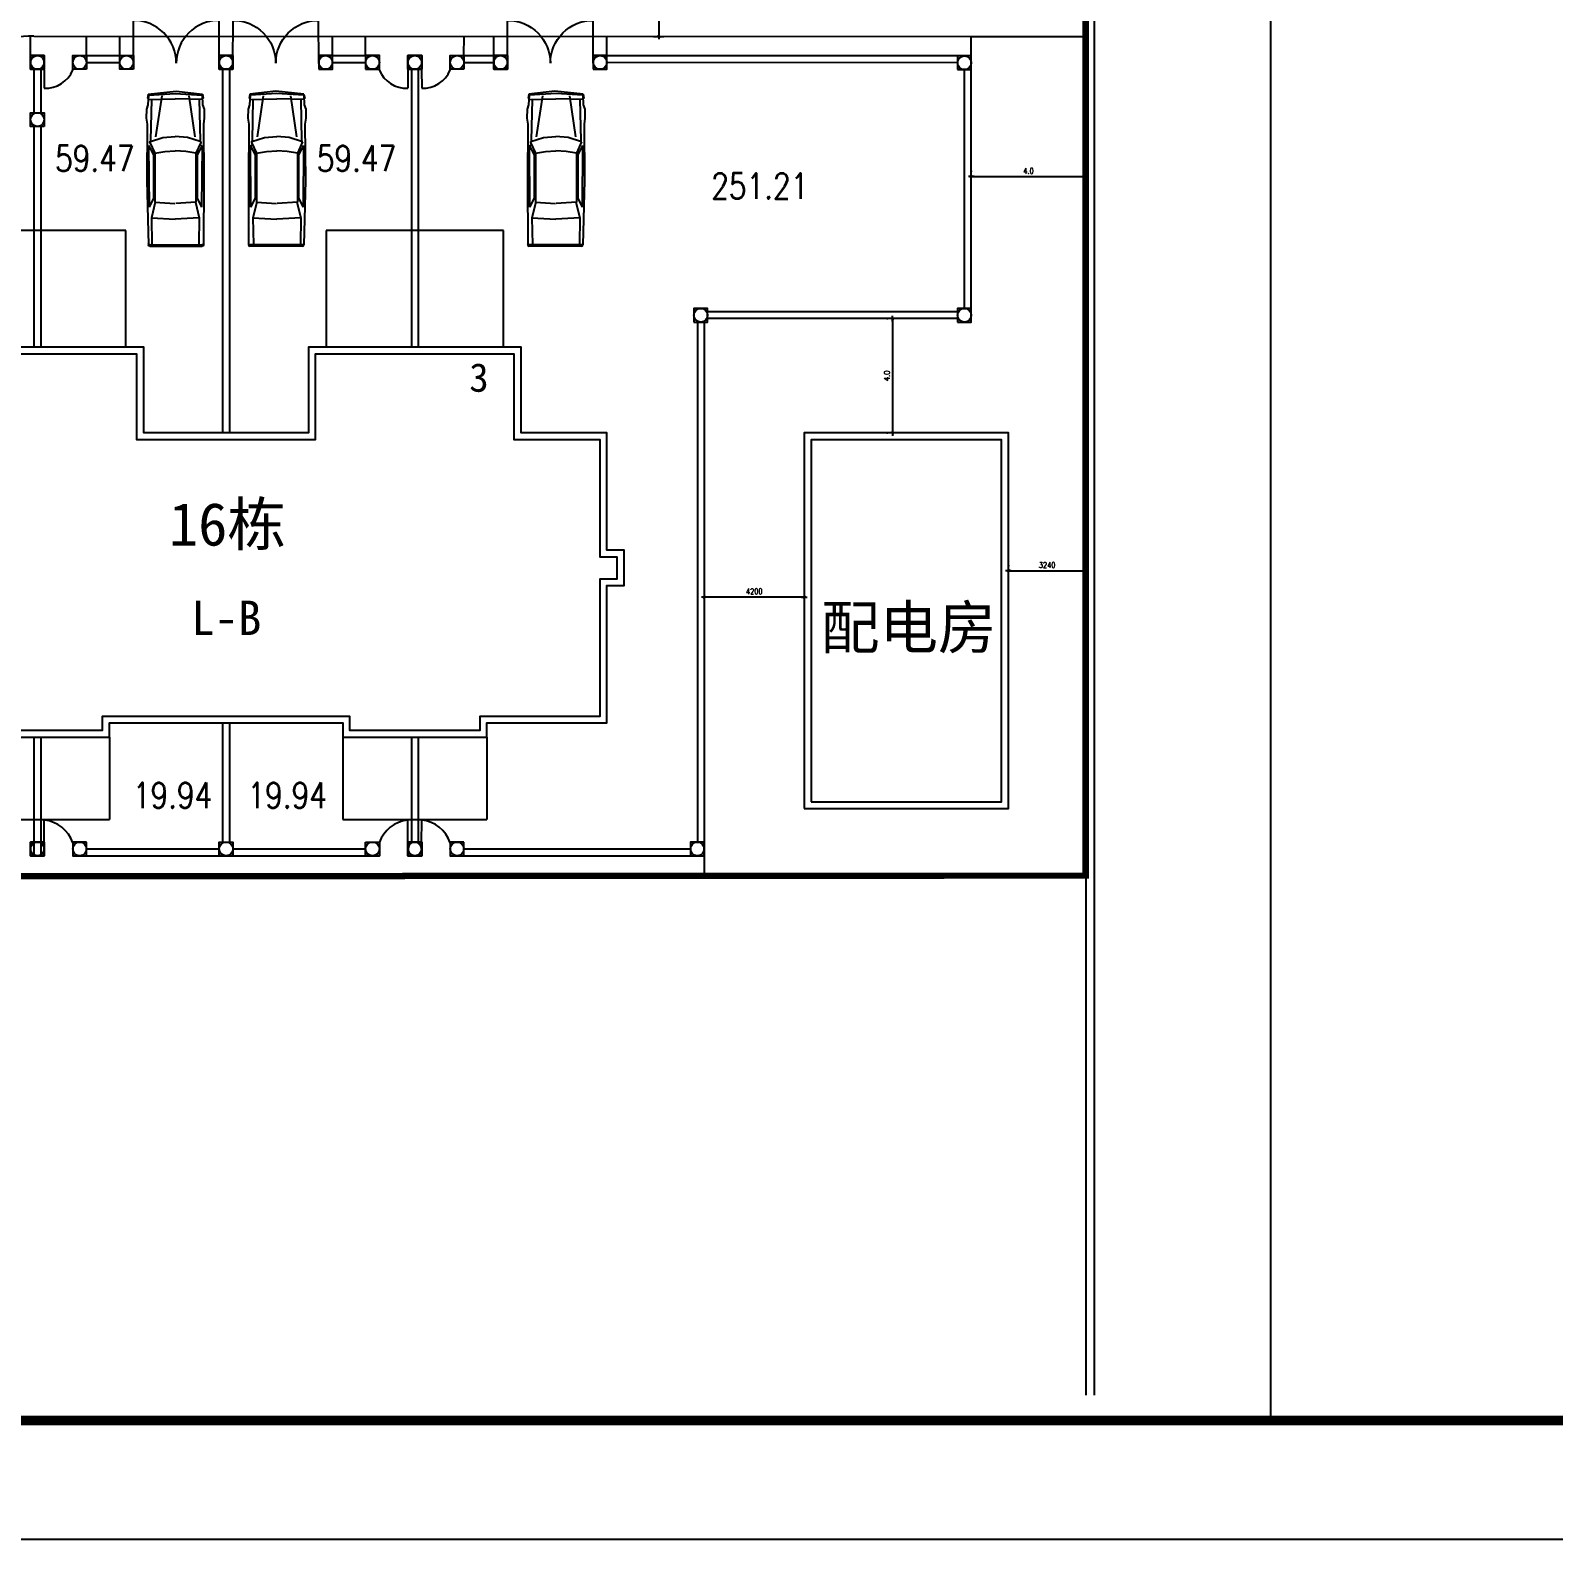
# Model space of a CAD drawing. Extents: x 1035948 to 1665131, y -158296 to 142149.
# Drawn here: x 1484162 to 1548077, y -158296 to -94954 of the extents above; entities that cross this region are included whole.
import ezdxf
from ezdxf.enums import TextEntityAlignment as Align

# ---------------------------------------------------------------- set-up
doc = ezdxf.new("R2010")
doc.units = 0
doc.header["$LTSCALE"] = 200
doc.header["$MEASUREMENT"] = 0
doc.layers.get('0').update_dxf_attribs({"linetype": 'CONTINUOUS'})
doc.layers.get('DEFPOINTS').update_dxf_attribs({"linetype": 'CONTINUOUS'})
for name, color, linetype in [('CH1', 7, 'CONTINUOUS'), ('DL', 21, 'CONTINUOUS'), ('LAYER1', 2, 'CONTINUOUS'), ('LH', 62, 'CONTINUOUS'), ('LMLK', 123, 'CONTINUOUS'), ('TXT', 3, 'CONTINUOUS'), ('WINDOW', 2, 'CONTINUOUS'), ('WLL1', 7, 'CONTINUOUS'), ('X1', 3, 'CONTINUOUS'), ('铺地材料线', 5, 'CONTINUOUS'), ('院子', 140, 'CONTINUOUS')]:
    doc.layers.add(name, color=color, linetype=linetype)
doc.styles.add('DIM', font='txt')
doc.styles.add('DIM_FONT', font='SIMPLEX.shx', dxfattribs={"width": 0.8})
doc.styles.add('H1', font='SimSun.ttf')
doc.dimstyles.new('DIMN80', dxfattribs={"dimscale": 0.8, "dimtxt": 300, "dimasz": 1, "dimexe": 250, "dimexo": 300, "dimgap": 150, "dimtad": 1, "dimdec": 0, "dimzin": 0, "dimdsep": 46, "dimtxsty": 'DIM_FONT', "dimblk": '_DIMX', "dimcen": 0.09, "dimclrt": 7, "dimadec": 0, "dimazin": 0, "dimtfac": 1, "dimtdec": 0, "dimtix": 1, "dimtmove": 2, "dimatfit": 3, "dimldrblk": '_DIMX', "dimfxl": 0, "dimtolj": 1, "dimtzin": 0, "dimarcsym": 0})

# ---------------------------------------------------------------- blocks, each defined once
blk = doc.blocks.new('M_A3PTU')
for p, q in [((-0.5000000000004998, 0), (-0.4985246395404139, -0.498188458874007)), ((0.5000000000004998, 0), (0.4985246819843139, -0.498188458874007))]:
    blk.add_line(p, q)
for centre, radius, start, end in [((-0.4975261542617864, -0.0006628649678876742), 0.4975265958363316, 269.885013120398, 0.0763363739766781), ((0.497526154377886, -0.0006628649367788874), 0.4975265959523897, 179.9236636296237, 270.1149917541071)]:
    blk.add_arc(centre, radius, start, end)
blk = doc.blocks.new('M_F31')
for p, q in [((16.59798441396561, 943.4204012155533), (-81.10938892932609, -40.4029253491899)), ((62.20284284790978, 933.3601720747538), (0, 0)), ((16.59798441396561, 943.4204012155533), (167.4480424728245, 968.6265209893463)), ((62.20284284790978, 933.3601720747538), (397.4370342271868, 950.9028797852807)), ((80.29559315182269, 468.6147548927693), (1519.87740470795, 683.6478596320376)), ((167.4480424728245, 968.6265209893463), (187.4523846927332, 943.5912425717106)), ((208.7274138408247, 942.2829084185651), (187.2563393932069, -4.178479471011087)), ((204.7129526385106, 831.0415796586312), (1645.483695770963, 862.1559525752673)), ((397.4370342271868, 950.9028797852807), (543.7613495014375, 1004.651930538239)), ((543.7613495014375, 1004.651930538239), (863.327619570191, 1009.558618479059)), ((863.327619570191, 1009.558618479059), (1071.450160467066, 978.4192716615507)), ((1071.450160467066, 978.4192716615507), (3044.68805406068, 991.5493305306882)), ((1684.683167139883, 895.0143854395719), (1534.467877598945, 425.542605415103)), ((1684.683167139883, 895.0143854395719), (2090.320047704154, 712.680485175224)), ((1813.319833617425, 931.0984758107224), (2141.96446511196, 757.9980630078353)), ((1813.319833617425, 931.0984758107224), (3975.341013423167, 914.2091519286623)), ((2090.320047704154, 712.680485175224), (2022.711097230786, 359.4644000608241)), ((2090.320047704154, 712.680485175224), (3799.307120626327, 712.680485175224)), ((2141.96446511196, 757.9980630078353), (3655.607739300467, 757.9980630078353)), ((3044.68805406068, 991.5493305306882), (5289.4877087645, 933.0901922774501)), ((3655.607739300467, 757.9980630078353), (3975.341013423167, 914.2091519286623)), ((3799.307120626327, 712.680485175224), (3841.526702258852, 9.238137857755646)), ((3800.211377156666, 697.6141980761895), (4343.883496112539, 831.800564590958)), ((4343.883496112539, 831.800564590958), (4396.46663715248, -5.522362460033037)), ((4343.883496112539, 831.800564590958), (5285.685111506609, 817.0400642731693)), ((5291.315559204668, 884.3277409963775), (5291.315559204668, -942.2624423488742)), ((5338.186048611533, 883.1071383407107), (5338.186048611533, -942.0872511458583)), ((0, 0), (62.20284284790978, -942.2841259278357)), ((1534.467877598945, 425.542605415103), (1501.345782566932, -3.499839230789803)), ((2022.711097230786, 359.4644000608241), (2009.960903014871, -4.023779719136655)), ((-81.10938892932609, -40.4029253491899), (16.59798441396561, -952.3443550686352)), ((80.29559315182269, -477.5387087458512), (1519.87740470795, -692.5718134822091)), ((208.7274138408247, -951.206862271647), (187.2563393932069, -4.745474382070825)), ((1534.467877598945, -434.4665592681849), (1501.345782566932, -5.424114622292109)), ((1676.153012833674, -877.2788245463744), (1534.467877598945, -434.4665592681849)), ((2022.711097230786, -368.388353913906), (2009.960903014871, -4.900173924397677)), ((2090.320047704154, -721.6044390253955), (2022.711097230786, -368.388353913906)), ((3799.307120626327, -721.6044390253955), (3841.526702258852, -18.16209170792717)), ((4343.883496112539, -840.7245184440399), (4396.46663715248, -3.401591393048875)), ((16.59798441396561, -952.3443550686352), (167.4480424728245, -977.5504748424282)), ((62.20284284790978, -942.2841259278357), (397.4370342271868, -959.8268336383626)), ((167.4480424728245, -977.5504748424282), (187.4523846927332, -952.5151964247925)), ((204.7129526385106, -839.9655335117131), (1645.483695770963, -871.0799064283492)), ((397.4370342271868, -959.8268336383626), (543.7613495014375, -1013.575884391321)), ((543.7613495014375, -1013.575884391321), (863.327619570191, -1018.482572332141)), ((863.327619570191, -1018.482572332141), (1071.450160467066, -987.3432255146326)), ((1071.450160467066, -987.3432255146326), (3044.68805406068, -1000.47328438377)), ((1710.213487915462, -892.4624523962848), (2090.320047704154, -721.6044390253955)), ((1813.319833617425, -940.0224296638044), (2141.96446511196, -766.9220168609172)), ((1813.319833617425, -940.0224296638044), (3975.341013423167, -923.1331057817442)), ((2090.320047704154, -721.6044390253955), (3799.307120626327, -721.6044390253955)), ((2141.96446511196, -766.9220168609172), (3655.607739300467, -766.9220168609172)), ((3044.68805406068, -1000.47328438377), (5288.372935904772, -992.0869018766098)), ((3655.607739300467, -766.9220168609172), (3975.341013423167, -923.1331057817442)), ((3800.211377156666, -706.5381519292714), (4343.883496112539, -840.7245184440399)), ((4343.883496112539, -840.7245184440399), (5285.685111506609, -825.9640181262512))]:
    blk.add_line(p, q)
for centre, radius, start, end in [((1699.963847349863, 860.7361989183119), 25, 65.79606835924714, 162.2570642805399), ((5241.315559204668, 884.3277409963775), 50, 0, 88.50823880456838), ((5288.186048611533, 883.1071383407107), 50, 0, 88.50823880456835), ((199.7531241475372, -4.461976926540956), 12.5, 178.7004319539358, 181.2995680460643), ((1513.808699202491, -4.461976926540956), 12.5, 175.5855193580371, 184.4144806419631), ((2022.453219984891, -4.461976821767166), 12.5, 177.9910408155943, 182.0089591844059), ((1699.963847349863, -869.6601527684834), 25, 197.7429357194602, 294.203931640753), ((1827.566521134577, -904.0570503129857), 12.5, 116.9381783381431, 269.5300364457505), ((5241.315559204668, -942.2624423488742), 50, 270.2141575625124, 0), ((5288.186048611533, -942.0872511458583), 50, 270.2141575625122, 359.9999999999999)]:
    blk.add_arc(centre, radius, start, end)
at = {"linetype": 'Continuous', "style": 'DIM', "flags": 9}
for tag in ['YSIZE', 'XSIZE']:
    blk.add_attdef(tag, (0, 0), '', height=0.5, dxfattribs=at)
blk = doc.blocks.new('_DIMX')
blk.add_line((-150, 0), (150, 0))
at = {"const_width": 50}
blk.add_lwpolyline([(-70, -70), (70, 70)], dxfattribs=at)
blk = doc.blocks.new('*D608')
at = {"layer": 'DEFPOINTS', "color": 0}
for p in [(1523642.908889848, -101089.3718278709, -27056.10777786575), (1528442.908889848, -101089.3718278709, -27056.10777786574), (1528442.908889848, -101089.3718278709)]:
    blk.add_point(p, dxfattribs=at)
at = {"layer": 'WLL1', "color": 0, "lineweight": -2}
for p, q in [((1523642.908889848, -100849.3718278709), (1523642.908889848, -100889.3718278709)), ((1528442.908889848, -100849.3718278709), (1528442.908889848, -100889.3718278709)), ((1523643.708889848, -101089.3718278709), (1528442.108889848, -101089.3718278709))]:
    blk.add_line(p, q, dxfattribs=at)
at = {"layer": 'WLL1', "color": 0, "lineweight": -2, "xscale": 0.8, "yscale": 0.8, "zscale": 0.8, "rotation": 180}
blk.add_blockref('_DIMX', (1523642.908889848, -101089.3718278709), dxfattribs=at)
at = {"layer": 'WLL1', "color": 0, "lineweight": -2, "xscale": 0.8, "yscale": 0.8, "zscale": 0.8}
blk.add_blockref('_DIMX', (1528442.908889848, -101089.3718278709), dxfattribs=at)
at = {"layer": 'WLL1', "color": 7, "insert": (1526042.908889848, -100849.3718278709), "char_height": 240, "attachment_point": 5, "style": 'DIM_FONT'}
blk.add_mtext('\\A1;4.0', dxfattribs=at)
blk = doc.blocks.new('*D609')
at = {"layer": 'DEFPOINTS', "color": 0}
for p in [(1520341.091118901, -107049.8981711254, -27056.10777786575), (1520341.091118901, -111849.8981711264, -27056.10777786575), (1520341.091118901, -111849.8981711264)]:
    blk.add_point(p, dxfattribs=at)
at = {"layer": 'WLL1', "color": 0, "lineweight": -2}
for p, q in [((1520101.091118901, -107049.8981711254), (1520141.091118901, -107049.8981711254)), ((1520341.091118901, -107050.6981711254), (1520341.091118901, -111849.0981711264)), ((1520101.091118901, -111849.8981711264), (1520141.091118901, -111849.8981711264))]:
    blk.add_line(p, q, dxfattribs=at)
at = {"layer": 'WLL1', "color": 0, "lineweight": -2, "xscale": 0.8, "yscale": 0.8, "zscale": 0.8}
for p, rotation in [((1520341.091118901, -107049.8981711254), 90), ((1520341.091118901, -111849.8981711264), 270)]:
    blk.add_blockref('_DIMX', p, dxfattribs=dict(at, rotation=rotation))
at = {"layer": 'WLL1', "color": 7, "insert": (1520101.091118901, -109449.8981711257), "char_height": 240, "attachment_point": 5, "rotation": 90, "style": 'DIM_FONT'}
blk.add_mtext('\\A1;4.0', dxfattribs=at)
blk = doc.blocks.new('*D610')
at = {"layer": 'DEFPOINTS', "color": 0}
for p in [(1525202.908889848, -117633.0977322939, -27056.10777786575), (1528442.908889848, -117633.0977322939, -27056.10777786575), (1528442.908889848, -117633.0977322939)]:
    blk.add_point(p, dxfattribs=at)
at = {"layer": 'WLL1', "color": 0, "lineweight": -2}
for p, q in [((1525202.908889848, -117393.0977322939), (1525202.908889848, -117433.0977322939)), ((1528442.908889848, -117393.0977322939), (1528442.908889848, -117433.0977322939)), ((1525203.708889848, -117633.0977322939), (1528442.108889848, -117633.0977322939))]:
    blk.add_line(p, q, dxfattribs=at)
at = {"layer": 'WLL1', "color": 0, "lineweight": -2, "xscale": 0.8, "yscale": 0.8, "zscale": 0.8, "rotation": 180}
blk.add_blockref('_DIMX', (1525202.908889848, -117633.0977322939), dxfattribs=at)
at = {"layer": 'WLL1', "color": 0, "lineweight": -2, "xscale": 0.8, "yscale": 0.8, "zscale": 0.8}
blk.add_blockref('_DIMX', (1528442.908889848, -117633.0977322939), dxfattribs=at)
at = {"layer": 'WLL1', "color": 7, "insert": (1526822.908889848, -117393.0977322939), "char_height": 240, "attachment_point": 5, "style": 'DIM_FONT'}
blk.add_mtext('\\A1;3240', dxfattribs=at)
blk = doc.blocks.new('*D611')
at = {"layer": 'DEFPOINTS', "color": 0}
for p in [(1512434.90889005, -118739.5810161637), (1512434.90889005, -118739.5810161637), (1516634.908889848, -118739.5810160592, -27056.10777786575)]:
    blk.add_point(p, dxfattribs=at)
at = {"layer": 'WLL1', "color": 0, "lineweight": -2}
for p, q in [((1512434.908890044, -118499.5810161637), (1512434.908890045, -118539.5810161637)), ((1516634.108889848, -118739.5810160592), (1512435.70889005, -118739.5810161637)), ((1516634.908889842, -118499.5810160592), (1516634.908889843, -118539.5810160592))]:
    blk.add_line(p, q, dxfattribs=at)
at = {"layer": 'WLL1', "color": 0, "lineweight": -2, "xscale": 0.8, "yscale": 0.8, "zscale": 0.8}
for p, rotation in [((1512434.90889005, -118739.5810161637), 180.0000000014261), ((1516634.908889848, -118739.5810160592), 1.426139206728294e-09)]:
    blk.add_blockref('_DIMX', p, dxfattribs=dict(at, rotation=rotation))
at = {"layer": 'WLL1', "color": 7, "insert": (1514534.908889943, -118499.5810161115), "char_height": 240, "attachment_point": 5, "rotation": 1.4261098302933375e-09, "style": 'DIM_FONT'}
blk.add_mtext('\\A1;4200', dxfattribs=at)
blk = doc.blocks.new('*D624')
at = {"layer": 'DEFPOINTS', "color": 0}
for p in [(1510074.795855082, -88713.89817075692), (1510072.650231256, -95202.41890064979, 0.2569813684531255), (1510536.7048189, -95202.57235420587)]:
    blk.add_point(p, dxfattribs=at)
at = {"layer": 'WLL1', "color": 0, "lineweight": -2}
for p, q in [((1510314.79584196, -88713.97753394484), (1510738.850431791, -88714.11776030294)), ((1510538.850178181, -88714.85162426926), (1510536.705083444, -95201.77235424961)), ((1510312.650218134, -95202.49826383771), (1510736.704807965, -95202.63849019581))]:
    blk.add_line(p, q, dxfattribs=at)
at = {"layer": 'WLL1', "color": 0, "lineweight": -2, "xscale": 0.8, "yscale": 0.8, "zscale": 0.8}
for p, rotation in [((1510538.850442725, -88714.051624313), 89.9810534341688), ((1510536.7048189, -95202.57235420587), 269.9810534341689)]:
    blk.add_blockref('_DIMX', p, dxfattribs=dict(at, rotation=rotation))
at = {"layer": 'WLL1', "color": 7, "insert": (1510297.777643935, -91958.23262607148), "char_height": 240, "attachment_point": 5, "rotation": 89.98105343416883, "style": 'DIM_FONT'}
blk.add_mtext('\\A1;5.4', dxfattribs=at)

msp = doc.modelspace()

# ---------------------------------------------------------------- linework, layer by layer
for p, q in [((1488170.908889745, -108249.8981713863, -27056.10777786575), (1488170.908889745, -103353.8981713615, -27056.10777786575)), ((1496570.908889754, -103353.8981709085, -27056.10777786575), (1496570.908889893, -108249.8981714687, -27056.10777786575)), ((1504010.908889754, -108249.8981709332, -27056.10777786575), (1504010.908889754, -103353.8981709085, -27056.10777786575)), ((1528442.908889848, -130473.8981711406, -27056.10777786575), (1528442.908889848, -107649.8981711264, -27056.10777786575)), ((1512434.908889849, -111849.8981711272, -27056.10777786575), (1512434.908889852, -130473.8981711406, -27056.10777786575)), ((1487474.908890216, -124617.8981717271, -27056.10777786575), (1487474.908890216, -128073.8981719043, -27056.10777786575)), ((1497266.908890215, -124617.8981714507, -27056.10777786575), (1497266.908890215, -128073.8981714507, -27056.10777786575)), ((1503314.908890215, -124617.8981712734, -27056.10777786575), (1503314.908890215, -128073.8981714507, -27056.10777786575)), ((1481426.908890215, -128073.8981719043, -27056.10777786575), (1487474.908890216, -128073.8981719043, -27056.10777786575)), ((1497266.908890215, -128073.8981714507, -27056.10777786575), (1503314.908890215, -128073.8981714507, -27056.10777786575)), ((1512434.908889852, -130473.8981711406, -27056.10777786575), (1528442.908889848, -130473.8981711406, -27056.10777786575))]:
    msp.add_line(p, q)
msp.add_lwpolyline([(1262027.169051404, 133703.7267382823), (1536194.784976895, 133703.7267383002), (1536194.784976859, -153296.2732616998), (1262027.169051368, -153296.2732616998)], close=True)
at = {"elevation": -27056.10777786575}
for points in [[(1516634.908889848, -127617.8981711264), (1525202.908889848, -127617.8981711264), (1525202.908889848, -111849.8981711264), (1516634.908889848, -111849.8981711264)], [(1516922.908889848, -127329.8981711264), (1524914.908889848, -127329.8981711264), (1524914.908889848, -112137.8981711264), (1516922.908889848, -112137.8981711264)]]:
    msp.add_lwpolyline(points, close=True, dxfattribs=at)
at = {"layer": 'CH1'}
for p, q in [((1488170.908889745, -103353.8981713615, -27056.10777786575), (1480730.908889745, -103353.8981713615, -27056.10777786575)), ((1504010.908889754, -103353.8981709085, -27056.10777786575), (1496570.908889754, -103353.8981709085, -27056.10777786575))]:
    msp.add_line(p, q, dxfattribs=at)
msp.add_lwpolyline([(1262027.169051404, 133703.7267382823), (1536194.784976895, 133703.7267383002), (1536194.784976859, -153296.2732616998), (1262027.169051368, -153296.2732616998)], close=True, dxfattribs=at)
at = {"layer": 'DL'}
for p, q in [((1484162.908889551, -96009.89816824626), (1484162.908889551, -95195.30669232993)), ((1484305.319310589, -95193.89817066706), (1523643.498725245, -95206.90650303318, 0.3923254298060783)), ((1486515.056958537, -96009.89816979767), (1486515.056958537, -95194.60101373185)), ((1487907.761762748, -96009.89816944435), (1487908.020940041, -95195.04406862345, 0.03455976489567547)), ((1496834.056016386, -96009.89816944435), (1496834.314289818, -95197.88322167023, 0.120187338667165)), ((1498226.804392122, -96009.89817088924), (1498227.062524528, -95198.32620793994, 0.1335476045205723)), ((1502355.056958608, -96009.8981708886), (1502355.314672994, -95199.6392658024, 0.1731488366931444)), ((1503603.761762885, -96009.89816983906), (1503604.01935083, -95200.0364366718, 0.1851273307620431)), ((1508354.90888973, -96009.89817112463), (1508355.165996582, -95201.5476162787, 0.2307038252765778)), ((1523643.498725244, -96022.91833682306, -27056.10777786575), (1523643.498725246, -95206.91833539103)), ((1523643.498725246, -95206.91833539103), (1528442.908889848, -95206.91833539103, -27056.10777786575)), ((1487474.908890159, -130473.8981710531), (1497266.908890159, -130473.8981711068)), ((1503314.908890159, -130473.8981711246), (1507250.908890177, -130473.8981711068))]:
    msp.add_line(p, q, dxfattribs=at)
msp.add_arc((1484305.319310563, -102393.8981706671), 7200, 90, 117.7472229953042, dxfattribs=at)
at = {"layer": 'LAYER1'}
for p, q in [((1528442.908890281, 7007.995232051413, -27056.10777786575), (1528442.908889848, -152235.6791692057, -27056.10777786575)), ((1528802.908890276, 7007.995232051471, -27056.10777786575), (1528802.908889866, -152235.6791692057, -27056.10777786575))]:
    msp.add_line(p, q, dxfattribs=at)
at = {"layer": 'LH'}
for points in [[(1484738.908889569, -96585.8981707971), (1484162.908889569, -96585.89817079721), (1484162.908889551, -96009.89817079721), (1484738.908889551, -96009.89817077923)], [(1484162.908889551, -96585.8981687827), (1484738.908889551, -96585.8981687827), (1484738.908889569, -96009.8981687827), (1484162.908889551, -96009.89816876483)], [(1484738.908889587, -96585.8981707677), (1484162.908889587, -96585.89817078557), (1484162.908889569, -96009.8981707677), (1484738.908889569, -96009.8981707677)], [(1484738.930674806, -96585.89817025396), (1484162.930674823, -96585.89817027189), (1484162.930674752, -96009.89817028976), (1484738.93067477, -96009.89817021816)], [(1484162.930674555, -96585.89817025402), (1484738.930674537, -96585.89817027183), (1484738.930674573, -96009.89817027183), (1484162.930674555, -96009.89817021828)], [(1484162.930676068, -96009.89817078918), (1484738.930676033, -96009.89817078918), (1484738.930676086, -96585.89817078918), (1484162.930676068, -96585.89817082498)], [(1484738.930675562, -96585.89817025396), (1484162.93067558, -96585.89817027189), (1484162.930675508, -96009.89817028976), (1484738.930675526, -96009.89817021816)], [(1484162.930675312, -96585.89817025402), (1484738.930675294, -96585.89817027183), (1484738.93067533, -96009.89817027183), (1484162.930675312, -96009.89817021828)], [(1484162.930675782, -96585.89817025402), (1484738.930675764, -96585.89817027183), (1484738.930675836, -96009.8981702897), (1484162.930675818, -96009.89817021828)], [(1484738.930676033, -96585.89817025396), (1484162.93067605, -96585.89817027189), (1484162.930676015, -96009.89817027189), (1484738.930676033, -96009.89817021816)], [(1484162.930675026, -96585.89817025402), (1484738.930675008, -96585.89817027183), (1484738.930675079, -96009.8981702897), (1484162.930675061, -96009.89817021828)], [(1484738.930675276, -96585.89817025396), (1484162.930675294, -96585.89817027189), (1484162.930675258, -96009.89817027189), (1484738.930675276, -96009.89817021816)], [(1486515.056958555, -96585.8981698156), (1485939.056958555, -96585.89816981566), (1485939.056958537, -96009.89816981566), (1486515.056958537, -96009.89816979767)], [(1488483.761762784, -96585.89816942636), (1487907.761762766, -96585.8981694085), (1487907.761762748, -96009.89816944423), (1488483.761762766, -96009.8981694085)], [(1492658.908889623, -96585.89817143691), (1492082.908889623, -96585.89817145478), (1492082.908889623, -96009.89817145478), (1492658.908889623, -96009.89817145478)], [(1492658.908889587, -96009.89816996985), (1492082.908889605, -96009.89816996985), (1492082.908889605, -96585.89817002352), (1492658.908889623, -96585.89816998778)], [(1492658.908889612, -96585.89816949924), (1492082.908889612, -96585.89816951711), (1492082.908889576, -96009.89816951711), (1492658.908889594, -96009.89816948137)], [(1492658.908889594, -96585.89816949924), (1492082.908889612, -96585.89816951711), (1492082.908889594, -96009.89816949924), (1492658.908889594, -96009.89816948137)], [(1492082.908889523, -96585.89816949924), (1492658.908889523, -96585.89816951711), (1492658.908889558, -96009.89816951711), (1492082.90888954, -96009.89816948137)], [(1492082.90888954, -96585.89816949924), (1492658.908889523, -96585.89816951711), (1492658.90888954, -96009.89816949924), (1492082.90888954, -96009.89816948137)], [(1492082.908889622, -96585.8981720212), (1492658.908889622, -96585.8981720212), (1492658.90888964, -96009.8981720212), (1492082.908889622, -96009.89817200333)], [(1492658.908889657, -96585.8981740062), (1492082.908889657, -96585.89817402407), (1492082.90888964, -96009.8981740062), (1492658.90888964, -96009.8981740062)], [(1492658.930674876, -96585.89817349234), (1492082.930674894, -96585.89817351039), (1492082.930674822, -96009.89817352826), (1492658.93067484, -96009.8981734566)], [(1492082.930674626, -96585.89817349252), (1492658.930674608, -96585.89817351027), (1492658.930674643, -96009.89817351027), (1492082.930674626, -96009.89817345672)], [(1492082.930676139, -96009.89817402762), (1492658.930676103, -96009.89817402762), (1492658.930676157, -96585.89817402762), (1492082.930676139, -96585.89817406336)], [(1492658.930675633, -96585.89817349234), (1492082.93067565, -96585.89817351039), (1492082.930675579, -96009.89817352826), (1492658.930675597, -96009.8981734566)], [(1492082.930675382, -96585.89817349252), (1492658.930675364, -96585.89817351027), (1492658.9306754, -96009.89817351027), (1492082.930675382, -96009.89817345672)], [(1492082.930675853, -96585.89817349252), (1492658.930675835, -96585.89817351027), (1492658.930675906, -96009.89817352814), (1492082.930675888, -96009.89817345672)], [(1492658.930676103, -96585.89817349234), (1492082.930676121, -96585.89817351039), (1492082.930676085, -96009.89817351039), (1492658.930676103, -96009.8981734566)], [(1492082.930675096, -96585.89817349252), (1492658.930675078, -96585.89817351027), (1492658.93067515, -96009.89817352814), (1492082.930675132, -96009.89817345672)], [(1492658.930675346, -96585.89817349234), (1492082.930675364, -96585.89817351039), (1492082.930675328, -96009.89817351039), (1492658.930675346, -96009.8981734566)], [(1496258.05601635, -96585.89816942636), (1496834.056016368, -96585.8981694085), (1496834.056016386, -96009.89816944423), (1496258.056016368, -96009.8981694085)], [(1498226.804392105, -96585.89817090711), (1498802.804392105, -96585.89817090705), (1498802.804392122, -96009.89817090705), (1498226.804392122, -96009.89817088924)], [(1500002.908889623, -96585.89817187563), (1500578.908889623, -96585.8981718935), (1500578.908889641, -96009.89817187563), (1500002.908889641, -96009.89817185776)], [(1500002.908889623, -96585.89816987369), (1500578.908889623, -96585.89816987369), (1500578.908889641, -96009.89816987369), (1500002.908889623, -96009.89816985582)], [(1500578.908889659, -96585.89817185869), (1500002.908889659, -96585.89817187656), (1500002.908889641, -96009.89817185869), (1500578.908889641, -96009.89817185869)], [(1500578.930674877, -96585.89817134483), (1500002.930674895, -96585.89817136282), (1500002.930674823, -96009.89817138069), (1500578.930674841, -96009.89817130909)], [(1500002.930674627, -96585.89817134495), (1500578.930674609, -96585.89817136276), (1500578.930674645, -96009.89817136276), (1500002.930674627, -96009.89817130915)], [(1500002.93067614, -96009.89817188011), (1500578.930676104, -96009.89817188011), (1500578.930676158, -96585.89817188011), (1500002.93067614, -96585.89817191585)], [(1500578.930675634, -96585.89817134483), (1500002.930675651, -96585.89817136282), (1500002.93067558, -96009.89817138069), (1500578.930675598, -96009.89817130909)], [(1500002.930675383, -96585.89817134495), (1500578.930675365, -96585.89817136276), (1500578.930675401, -96009.89817136276), (1500002.930675383, -96009.89817130915)], [(1500002.930675854, -96585.89817134495), (1500578.930675836, -96585.89817136276), (1500578.930675908, -96009.89817138063), (1500002.93067589, -96009.89817130915)], [(1500578.930676104, -96585.89817134483), (1500002.930676122, -96585.89817136282), (1500002.930676086, -96009.89817136282), (1500578.930676104, -96009.89817130909)], [(1500002.930675097, -96585.89817134495), (1500578.930675079, -96585.89817136276), (1500578.930675151, -96009.89817138063), (1500002.930675133, -96009.89817130915)], [(1500578.930675348, -96585.89817134483), (1500002.930675365, -96585.89817136282), (1500002.93067533, -96009.89817136282), (1500578.930675348, -96009.89817130909)], [(1502355.056958626, -96585.89817090647), (1501779.056958626, -96585.89817090653), (1501779.056958608, -96009.89817090653), (1502355.056958608, -96009.8981708886)], [(1504179.761762967, -96585.89817179454), (1503603.761762967, -96585.89817181241), (1503603.761762967, -96009.89817181241), (1504179.761762967, -96009.89817181241)], [(1504179.761762931, -96009.8981703276), (1503603.761762949, -96009.8981703276), (1503603.761762949, -96585.8981703812), (1504179.761762967, -96585.89817034546)], [(1504179.761762956, -96585.89816985693), (1503603.761762956, -96585.8981698748), (1503603.76176292, -96009.8981698748), (1504179.761762938, -96009.89816983906)], [(1504179.761762938, -96585.89816985693), (1503603.761762956, -96585.8981698748), (1503603.761762938, -96009.89816985693), (1504179.761762938, -96009.89816983906)], [(1503603.761762867, -96585.89816985693), (1504179.761762867, -96585.8981698748), (1504179.761762903, -96009.8981698748), (1503603.761762885, -96009.89816983906)], [(1503603.761762885, -96585.89816985693), (1504179.761762867, -96585.8981698748), (1504179.761762885, -96009.89816985693), (1503603.761762885, -96009.89816983906)], [(1507778.908889694, -96585.89817221538), (1508354.908889694, -96585.89817225112), (1508354.90888973, -96009.89817223325), (1507778.908889712, -96009.89817221538)], [(1484738.908889599, -98985.89816743386), (1484162.908889599, -98985.89816743392), (1484162.908889581, -98409.89816743392), (1484738.908889581, -98409.89816741599)], [(1484738.908889599, -98985.89816743386), (1484162.908889599, -98985.89816743392), (1484162.908889581, -98409.89816743392), (1484738.908889581, -98409.89816741599)], [(1484738.908890428, -129597.8981716048), (1484162.908890428, -129597.8981716227), (1484162.90889041, -129021.8981716048), (1484738.908890428, -129021.8981715869)], [(1484738.908890428, -129597.8981716048), (1484162.908890445, -129597.8981716227), (1484162.90889041, -129021.8981716048), (1484738.908890428, -129021.8981716048)], [(1484162.908890463, -129597.8981697109), (1484738.908890428, -129597.8981697109), (1484738.908890481, -129021.8981697109), (1484162.908890463, -129021.8981696752)], [(1484738.908889957, -129021.8981702462), (1484162.908889975, -129021.8981702282), (1484162.908889903, -129597.8981702103), (1484738.908889921, -129597.898170282)], [(1484162.908889707, -129021.898170246), (1484738.908889689, -129021.8981702283), (1484738.908889724, -129597.8981702283), (1484162.908889707, -129597.8981702818)], [(1484162.908890177, -129021.898170246), (1484738.908890159, -129021.8981702283), (1484738.908890231, -129597.8981702104), (1484162.908890213, -129597.8981702818)], [(1484738.908890428, -129021.8981702462), (1484162.908890445, -129021.8981702282), (1484162.90889041, -129597.8981702282), (1484738.908890428, -129597.898170282)], [(1484162.908889421, -129021.898170246), (1484738.908889403, -129021.8981702283), (1484738.908889474, -129597.8981702104), (1484162.908889456, -129597.8981702818)], [(1484738.908889671, -129021.8981702462), (1484162.908889689, -129021.8981702282), (1484162.908889653, -129597.8981702282), (1484738.908889671, -129597.898170282)], [(1484738.9088892, -129021.8981702462), (1484162.908889218, -129021.8981702282), (1484162.908889147, -129597.8981702103), (1484738.908889165, -129597.898170282)], [(1484162.90888895, -129021.898170246), (1484738.908888932, -129021.8981702283), (1484738.908888968, -129597.8981702283), (1484162.90888895, -129597.8981702818)], [(1486515.03517295, -129021.8981706845), (1485939.03517295, -129021.8981706844), (1485939.035172932, -129597.8981706844), (1486515.035172932, -129597.8981707024)], [(1492658.908890445, -129597.8981715001), (1492082.908890463, -129597.898171518), (1492082.908890445, -129021.8981714644), (1492658.908890445, -129021.8981714465)], [(1498226.782606464, -129021.8981701832), (1498802.782606464, -129021.8981701834), (1498802.782606482, -129597.8981701834), (1498226.782606482, -129597.8981702012)], [(1500578.908890463, -129597.8981711041), (1500002.908890463, -129597.898171122), (1500002.908890445, -129021.8981711041), (1500578.908890463, -129021.8981710862)], [(1500578.908890463, -129597.8981711041), (1500002.908890481, -129597.898171122), (1500002.908890445, -129021.8981711041), (1500578.908890463, -129021.8981711041)], [(1500002.908890499, -129597.8981692102), (1500578.908890463, -129597.8981692102), (1500578.908890517, -129021.8981692102), (1500002.908890499, -129021.8981691745)], [(1500578.908889993, -129021.8981697455), (1500002.908890011, -129021.8981697276), (1500002.908889939, -129597.8981697097), (1500578.908889957, -129597.8981697813)], [(1500002.908889742, -129021.8981697455), (1500578.908889724, -129021.8981697276), (1500578.90888976, -129597.8981697276), (1500002.908889742, -129597.8981697812)], [(1500002.908890213, -129021.8981697455), (1500578.908890195, -129021.8981697276), (1500578.908890266, -129597.8981697098), (1500002.908890249, -129597.8981697812)], [(1500578.908890463, -129021.8981697455), (1500002.908890481, -129021.8981697276), (1500002.908890445, -129597.8981697276), (1500578.908890463, -129597.8981697813)], [(1500002.908889456, -129021.8981697455), (1500578.908889438, -129021.8981697276), (1500578.90888951, -129597.8981697098), (1500002.908889492, -129597.8981697812)], [(1500578.908889707, -129021.8981697455), (1500002.908889724, -129021.8981697276), (1500002.908889689, -129597.8981697276), (1500578.908889707, -129597.8981697813)], [(1500578.908889236, -129021.8981697455), (1500002.908889254, -129021.8981697276), (1500002.908889182, -129597.8981697097), (1500578.9088892, -129597.8981697813)], [(1500002.908888986, -129021.8981697455), (1500578.908888968, -129021.8981697276), (1500578.908889004, -129597.8981697276), (1500002.908888986, -129597.8981697812)], [(1502355.035172985, -129021.8981701839), (1501779.035172985, -129021.8981701838), (1501779.035172967, -129597.8981701838), (1502355.035172967, -129597.8981702017)]]:
    msp.add_lwpolyline(points, close=True, dxfattribs=at)
for points, elevation in [([(1523067.498722487, -96598.91830684047), (1523643.498722487, -96598.9183068762), (1523643.498722523, -96022.91830685834), (1523067.498722505, -96022.91830684047)], -27056.10777786575), ([(1512002.90888983, -107193.8981710916), (1512578.90888983, -107193.8981711274), (1512578.908889866, -106617.8981711094), (1512002.908889848, -106617.8981710916)], -27056.10777786575), ([(1523066.908889916, -107193.8981710979), (1523642.908889916, -107193.8981711337), (1523642.908889952, -106617.8981711158), (1523066.908889934, -106617.8981710979)], -54112.2155557315), ([(1511858.908889513, -129597.8981720716), (1512434.908889513, -129597.8981720894), (1512434.908889531, -129021.8981720894), (1511858.908889513, -129021.8981721074)], -27056.10777786575)]:
    msp.add_lwpolyline(points, close=True, dxfattribs=dict(at, elevation=elevation))
for centre in [(1484450.908889623, -96297.89817175048), (1484450.908889586, -96297.89816973504), (1484450.908889586, -96297.89817172004), (1484450.908889569, -96297.8981687827), (1484450.908889569, -96297.8981707677), (1484450.93067477, -96297.89817025402), (1484450.930674573, -96297.89817025402), (1484450.930676085, -96297.89817177731), (1484450.930675543, -96297.89817120635), (1484450.930675346, -96297.89817120635), (1484450.930675835, -96297.89817120635), (1484450.930676031, -96297.89817120635), (1484450.930675078, -96297.89817120635), (1484450.930675275, -96297.89817120635), (1484450.930676068, -96297.89817082498), (1484450.930675526, -96297.89817025402), (1484450.93067533, -96297.89817025402), (1484450.930675818, -96297.89817025402), (1484450.930676015, -96297.89817025402), (1484450.930675061, -96297.89817025402), (1484450.930675258, -96297.89817025402), (1486227.056958555, -96297.89816979779), (1488195.761762748, -96297.89816940855), (1492370.908889623, -96297.89817145473), (1492370.908889605, -96297.89816998778), (1492370.908889594, -96297.89816951711), (1492370.908889576, -96297.89816951711), (1492370.90888954, -96297.89816951711), (1492370.90888964, -96297.8981720212), (1492370.90888964, -96297.8981740062), (1492370.93067484, -96297.89817349246), (1492370.930674643, -96297.89817349246), (1492370.930676139, -96297.89817406336), (1492370.930675597, -96297.89817349246), (1492370.9306754, -96297.89817349246), (1492370.930675888, -96297.89817349246), (1492370.930676085, -96297.89817349246), (1492370.930675132, -96297.89817349246), (1492370.930675328, -96297.89817349246), (1496546.056016386, -96297.89816940855), (1498514.804392105, -96297.89817088924), (1500290.908889641, -96297.8981718935), (1500290.908889641, -96297.89816987363), (1500290.908889641, -96297.89817185857), (1500290.930674841, -96297.89817134495), (1500290.930674645, -96297.89817134495), (1500290.93067614, -96297.89817191585), (1500290.930675598, -96297.89817134495), (1500290.930675401, -96297.89817134495), (1500290.93067589, -96297.89817134495), (1500290.930676086, -96297.89817134495), (1500290.930675133, -96297.89817134495), (1500290.93067533, -96297.89817134495), (1502067.056958626, -96297.89817088866), (1503891.761762967, -96297.89817181241), (1503891.761762949, -96297.8981703454), (1503891.761762938, -96297.8981698748), (1503891.76176292, -96297.8981698748), (1503891.761762885, -96297.8981698748), (1508066.908889712, -96297.89817223325), (1523355.498722505, -96310.91830685834, -27056.10777786575), (1484450.908889653, -98697.89816838724), (1484450.908889616, -98697.8981663718), (1484450.908889616, -98697.8981683568), (1484450.908889599, -98697.89816741605), (1484450.930676115, -98697.89816841407), (1484450.930675573, -98697.89816784306), (1484450.930675376, -98697.89816784306), (1484450.930675865, -98697.89816784306), (1484450.930676061, -98697.89816784306), (1484450.930675108, -98697.89816784306), (1484450.930675305, -98697.89816784306), (1512290.908889848, -106905.8981711094, -27056.10777786575), (1523354.908889934, -106905.8981711158, -54112.2155557315), (1484450.90889041, -129309.8981715869), (1484450.908890428, -129309.8981716048), (1484450.908890463, -129309.8981696751), (1484450.908889921, -129309.8981702461), (1484450.908889724, -129309.8981702461), (1484450.908890213, -129309.8981702461), (1484450.90889041, -129309.8981702461), (1484450.908889456, -129309.8981702461), (1484450.908889653, -129309.8981702461), (1484450.908889165, -129309.8981702461), (1484450.908888968, -129309.8981702461), (1486227.03517295, -129309.8981707024), (1492370.908890445, -129309.8981714644), (1498514.782606464, -129309.8981702012), (1500290.908890445, -129309.8981710862), (1500290.908890463, -129309.8981711041), (1500290.908890499, -129309.8981691745), (1500290.908889957, -129309.8981697455), (1500290.90888976, -129309.8981697455), (1500290.908890249, -129309.8981697455), (1500290.908890445, -129309.8981697455), (1500290.908889492, -129309.8981697455), (1500290.908889689, -129309.8981697455), (1500290.9088892, -129309.8981697455), (1502067.035172985, -129309.8981702017), (1512146.908889548, -129309.8981720716, -27056.10777786575)]:
    msp.add_circle(centre, 288.0000000077239, dxfattribs=at)
msp.add_arc((1500290.908889004, -129309.8981697455), 288.0000000077239, 89.99443717109804, 59.99999969040034, dxfattribs=at)
at = {"layer": 'LMLK', "elevation": -27056.10777786575}
for points in [[(1481426.908890215, -124617.8981719043), (1487474.908890206, -124617.8981717265), (1487474.908890189, -124017.8981717253), (1497266.908890198, -124017.8981714495), (1497266.908890215, -124617.8981714507), (1503314.908890215, -124617.8981712735), (1503314.908890198, -124017.8981712723), (1508354.908890195, -124017.8981711274), (1508354.90889003, -118257.8981711307), (1509074.90889003, -118257.8981711113), (1509074.908889991, -116769.8981711058), (1508354.908889991, -116769.8981711252), (1508354.908889848, -111849.8981711264), (1504754.90888985, -111849.8981712325), (1504754.908889753, -108249.8981712349), (1495826.908889737, -108249.8981714887), (1495826.908889843, -111849.8981714869), (1488914.908889851, -111849.8981716862), (1488914.908889744, -108249.898171688), (1479986.908889746, -108249.898171943)], [(1481714.908890206, -124329.8981718877), (1487186.908890208, -124329.8981717368), (1487186.90889019, -123729.8981717446), (1497554.908890188, -123729.8981714418), (1497554.908890206, -124329.8981714341), (1503026.908890208, -124329.8981712832), (1503026.90889019, -123729.8981712909), (1508066.908890187, -123729.898171146), (1508066.908890023, -117969.8981711405), (1508786.908890022, -117969.8981711211), (1508786.908889991, -117057.8981711218), (1508066.908889992, -117057.8981711412), (1508066.908889858, -112137.8981711431), (1504466.908889859, -112137.8981712491), (1504466.908889754, -108537.898171242), (1496114.908889753, -108537.8981714885), (1496114.908889859, -112137.8981714866), (1488626.90888986, -112137.8981716938), (1488626.908889754, -108537.8981716957), (1480274.908889754, -108537.8981719332)]]:
    msp.add_lwpolyline(points, dxfattribs=at)
at = {"layer": 'TXT', "ltscale": 20, "const_width": 288, "elevation": -27056.10777786575}
msp.add_lwpolyline([(1512710.097639954, 103561.7935915792), (1512710.097639967, 6647.995232049259), (1528442.908889848, 6647.995232049259), (1528442.908889495, -130473.8981711406), (1434938.012561303, -130473.8981709087)], dxfattribs=at)
at = {"layer": 'WINDOW'}
for p, q in [((1484737.667831383, -96612.83699568774, -0.05646703539605369), (1484740.323480398, -97380.83699590684, -27056.16424490115)), ((1500001.667829958, -96612.83699677873, -0.05646703539605369), (1499999.012180944, -97380.83699699776, -27056.16424490115)), ((1500577.667831454, -96612.83699677873, -0.05646703539605369), (1500580.323480469, -97380.83699699776, -27056.16424490115)), ((1484737.646045777, -129048.836995636, -0.05646703539605369), (1484740.301694793, -128100.8369973162, -27056.16424490115)), ((1500001.646044317, -129048.8369951352, -0.05646703539605369), (1499998.990395458, -128100.8369968625, -27056.16424490115)), ((1500577.646045813, -129048.8369951353, -0.05646703539605369), (1500580.301694828, -128100.8369968625, -27056.16424490115))]:
    msp.add_line(p, q, dxfattribs=at)
for centre, radius, start, end in [((1484797.792029978, -96152.8903051861, -27056.16424490115), 1229.290734302919, 267.3204826143841, 338.0278325320033), ((1499941.543631363, -96152.89030627714, -27056.16424490115), 1229.290734302708, 201.9721674679966, 272.6795173856159), ((1500637.792030049, -96152.89030627697, -27056.16424490115), 1229.290734302919, 267.3204826143841, 338.0278325320033), ((1484597.379266461, -129511.6654473364, -27056.16424490115), 1418.049271325669, 19.04943925494656, 84.21544800486456), ((1500141.912823461, -129511.6654467102, -27056.16424490115), 1418.049271120662, 95.7845519817371, 160.9505607472207), ((1500437.379266627, -129511.6654467416, -27056.16424490115), 1418.049271171588, 19.04943925337036, 84.2154480049276)]:
    msp.add_arc(centre, radius, start, end, dxfattribs=at)
at = {"layer": 'X1'}
msp.add_lwpolyline([(1244631.488322248, 138703.7267383002), (1665131.488322248, 138703.7267383002), (1665131.488322248, -158296.2732616998), (1244631.488322248, -158296.2732616998)], close=True, dxfattribs=at)
at = {"layer": 'X1', "const_width": 400}
msp.add_lwpolyline([(1257131.488322248, 133703.7267383002), (1257131.488322248, -153296.2732616998), (1660131.488322248, -153296.2732616998), (1660131.488322248, 133703.7267383002), (1257131.488322248, 133703.7267383002)], dxfattribs=at)
at = {"layer": '铺地材料线'}
msp.add_line((1402618.826951326, -130473.898170802), (1528442.908889848, -130473.8981711406, -27056.10777786575), dxfattribs=at)
at = {"layer": '院子'}
for p, q in [((1484162.908889569, -96009.89817079715), (1484738.930676033, -96009.89817078115)), ((1484162.908889551, -96009.89816824626), (1484738.930676033, -96009.8981682302)), ((1484162.930675508, -96009.89816879964), (1484738.930675526, -96009.8981687827)), ((1484162.930676068, -96009.8981705216), (1484738.930676033, -96009.89817052154)), ((1484738.908889597, -96009.89817178622), (1484738.930674573, -96009.89817178622)), ((1484738.908889605, -96297.89817178622), (1484738.930676093, -96297.89817178622)), ((1484738.908889568, -96297.89816923434), (1484738.930676093, -96297.89816923434)), ((1484738.908889604, -96297.89817175578), (1484738.930676093, -96297.89817175578)), ((1484738.908889551, -96297.89816828206), (1484738.930676076, -96297.89816828206)), ((1484738.908889587, -96297.89817080344), (1484738.930676076, -96297.89817080344)), ((1485939.056958537, -96009.89817175228), (1487907.761762748, -96009.89817169652)), ((1486515.056958546, -96297.89817173441), (1487907.761762758, -96297.89817169373)), ((1492082.908889605, -96009.89816988801), (1492658.908889587, -96009.89816987514)), ((1492082.908889623, -96009.89817147847), (1492658.908889623, -96009.89817146241)), ((1492082.908889623, -96009.89817158884), (1492658.908889623, -96009.89817157236)), ((1492082.90888964, -96009.89817403565), (1492658.930676103, -96009.89817401959)), ((1492082.908889622, -96009.89817148476), (1492658.930676103, -96009.8981714687)), ((1492082.930675579, -96009.89817203803), (1492658.930675597, -96009.8981720212)), ((1492082.930676139, -96009.89817376004), (1492658.930676103, -96009.89817376004)), ((1492658.908889622, -96297.8981715205), (1492658.930676147, -96297.8981715205)), ((1492658.908889657, -96297.89817404194), (1492658.930676147, -96297.89817404194)), ((1496258.056016368, -96009.89817146969), (1498802.804392122, -96009.8981713971)), ((1496834.056016377, -96297.89816941734), (1498226.804392097, -96297.89817026985)), ((1500002.908889641, -96009.89817188808), (1500578.930676104, -96009.89817187208)), ((1500002.908889623, -96009.89816933719), (1500578.930676104, -96009.89816932112)), ((1500002.908889641, -96009.89817136287), (1500578.930676104, -96009.89817134646)), ((1500002.93067558, -96009.89816989051), (1500578.930675598, -96009.89816987363)), ((1500002.93067614, -96009.89817161253), (1500578.930676104, -96009.89817161247)), ((1500578.908889623, -96297.89816937293), (1500578.930676148, -96297.89816937293)), ((1500578.908889659, -96297.89817189437), (1500578.930676148, -96297.89817189437)), ((1501779.056958608, -96009.89817131223), (1504179.761762967, -96009.89817124372)), ((1502355.056958634, -96297.8981713106), (1503603.761762885, -96297.89817127801)), ((1503603.761762949, -96009.8981702457), (1504179.761762931, -96009.89817023283)), ((1503603.761762967, -96009.8981718361), (1504179.761762967, -96009.89817182004)), ((1503603.761762967, -96009.89817194646), (1504179.761762967, -96009.89817193005)), ((1507778.908889712, -96009.89817114105), (1508354.908889551, -96009.89817112463)), ((1508354.90888973, -96009.89817223325), (1523642.908889848, -96009.89817223325, -27056.10777786621)), ((1508354.90888973, -96297.89817223325), (1523068.659333007, -96285.08877653838, -27056.10777786575)), ((1484306.908889605, -96585.89817175048), (1484306.908889636, -98409.89816742943)), ((1484594.908889569, -96585.89817175048), (1484594.908889601, -98409.89816742047)), ((1492226.908889641, -96585.89817153587), (1492226.908889906, -111849.8981715906)), ((1492514.908889623, -96585.89817153587), (1492514.908889888, -111849.8981715823)), ((1500146.908889623, -96547.3134881772), (1500146.908889794, -108249.898171366)), ((1500434.908889623, -96547.313488213), (1500434.908889786, -108249.8981713578)), ((1523354.908889848, -106617.8981711024, -27056.10777786575), (1523354.908889848, -96585.89817223325, -27056.10777786575)), ((1523642.908889848, -106617.8981711114, -27056.10777786575), (1523642.908889848, -96585.89817225112, -27056.10777786575)), ((1484306.908889639, -98985.89816743392), (1484306.908889771, -108249.8981718196)), ((1484594.908889605, -98985.89816648065), (1484594.908889747, -108249.8981718114)), ((1484738.908889598, -98697.8981658711), (1484738.930676123, -98697.8981658711)), ((1484738.908889634, -98697.89816839254), (1484738.930676123, -98697.89816839254)), ((1512146.908889773, -107193.8981711005), (1512146.908890338, -129021.8981720901)), ((1512434.908889763, -107193.8981711184), (1512434.90889032, -129597.8981710888)), ((1523066.90888993, -106761.8981711248, -27056.10777786575), (1512578.908889857, -106761.8981711272, -27056.10777786575)), ((1523066.908889921, -107049.8981711248, -27056.10777786575), (1512578.908889839, -107049.8981711272, -27056.10777786575)), ((1484306.90889025, -124617.8981718196), (1484306.908890374, -129021.8981716003)), ((1484594.908890259, -124617.8981718112), (1484594.908890392, -129021.8981715913)), ((1492226.908890254, -124017.8981715915), (1492226.908890392, -129021.8981714644)), ((1492514.908890236, -124017.8981715834), (1492514.908890374, -129021.8981714644)), ((1500146.908890283, -124617.8981713663), (1500146.90889041, -129021.8981710996)), ((1500434.908890253, -124617.8981713579), (1500434.908890374, -129021.8981710907)), ((1484306.908890375, -129060.4828553079), (1484306.908890391, -129597.8981718062)), ((1484594.908890393, -129060.4828552785), (1484594.90889041, -129597.8981717978)), ((1484162.908890428, -129597.8981718104), (1484738.908890428, -129597.8981717936)), ((1485939.035172932, -129597.8981717587), (1498802.782606482, -129597.8981713846)), ((1486515.035172941, -129309.8981717198), (1492082.908890445, -129309.8981715717)), ((1492658.908890445, -129309.8981715538), (1498226.782606473, -129309.8981714056)), ((1500002.908890463, -129597.8981713497), (1500578.908890463, -129597.8981713329)), ((1501779.035172967, -129597.898171298), (1512434.908889513, -129597.8981720894, -27056.10777786575)), ((1502355.035172976, -129309.8981712993), (1511858.908889173, -129309.8981721074, -27056.10777786575))]:
    msp.add_line(p, q, dxfattribs=at)

# ---------------------------------------------------------------- block references
at = {"yscale": 1.200000000000728, "zscale": 1.2}
for p, xscale, rotation in [((1490234.410837477, -97601.75551448617), -1.200000000000728, 90), ((1494507.406942242, -97601.75551448617), 1.200000000000728, 270), ((1506217.643321207, -97601.75551448617), 1.200000000000728, 270)]:
    msp.add_blockref('M_F31', p, dxfattribs=dict(at, xscale=xscale, rotation=rotation))
at = {"layer": 'WINDOW', "yscale": 3600, "zscale": 3600}
for p, xscale, rotation in [((1490281.646044925, -96324.83699464775, -0.05646703539605369), 3600, 180.0000000046376), ((1494457.646044891, -96324.83699464775, -0.05646703539605369), -3600, 179.9999999953624), ((1505978.498918235, -96324.83699500543, -0.05646703539605369), -3600, 179.9999999953624)]:
    msp.add_blockref('M_A3PTU', p, dxfattribs=dict(at, xscale=xscale, rotation=rotation))

# ---------------------------------------------------------------- texts
at = {"style": 'H1'}
for s, height, p in [('3', 1200, (1502982.861995618, -109529.8013913254, -27056.10777786575)), ('16栋', 1800, (1492427.825073564, -115634.1441642559, -27056.10777786575)), ('配电房', 1800, (1521018.637541804, -119968.9546027261, -27056.10777786575)), ('L-B', 1440, (1492383.964040007, -119608.0790216852, -27056.10777786575))]:
    msp.add_text(s, height=height, rotation=1.667526652835144e-09, dxfattribs=at).set_placement(p, align=Align.MIDDLE)
at = {"color": 7, "linetype": 'ByBlock', "char_height": 1080, "attachment_point": 5, "style": 'DIM_FONT'}
for s, insert in [('59.47', (1486860.256480817, -100326.0253647703)), ('59.47', (1497844.403971839, -100326.0253647703)), ('251.21', (1514766.657964391, -101482.3416958963)), ('19.94', (1490125.268169933, -127059.0225035715)), ('19.94', (1494934.751174521, -127059.0225035715))]:
    msp.add_mtext(s, dxfattribs=dict(at, insert=insert))

# ---------------------------------------------------------------- dimensions: what is measured, and where the dimension line sits
at = {"layer": 'WLL1'}
for p1, p2, distance, text, picture, middle in [((1510074.795855082, -88713.89817075693), (1510072.650231256, -95202.41890064982, 0.2569813684531255), 464.054613016067, '5.4', '*D624', (1510297.777643935, -91958.23262607148)), ((1523642.908889848, -101089.3718278709, -27056.10777786575), (1528442.908889848, -101089.3718278709, -27056.10777786574), 0, '4.0', '*D608', (1526042.908889848, -100849.3718278709)), ((1520341.091118901, -107049.8981711254, -27056.10777786575), (1520341.091118901, -111849.8981711264, -27056.10777786575), 0, '4.0', '*D609', (1520101.091118901, -109449.8981711257))]:
    dim = msp.add_aligned_dim(p1=p1, p2=p2, distance=distance, text=text, dimstyle='DIMN80', dxfattribs=at)
    dim.commit()
    dim.dimension.update_dxf_attribs({"geometry": picture, "text_midpoint": middle})
for p1, p2, picture, middle in [((1525202.908889848, -117633.0977322939, -27056.10777786575), (1528442.908889848, -117633.0977322939, -27056.10777786575), '*D610', (1526822.908889848, -117393.0977322939)), ((1516634.908889848, -118739.5810160592, -27056.10777786575), (1512434.90889005, -118739.5810161637), '*D611', (1514534.908889943, -118499.5810161115))]:
    dim = msp.add_aligned_dim(p1=p1, p2=p2, distance=0, dimstyle='DIMN80', dxfattribs=at)
    dim.commit()
    dim.dimension.update_dxf_attribs({"geometry": picture, "text_midpoint": middle})

doc.saveas('drawing.dxf')
